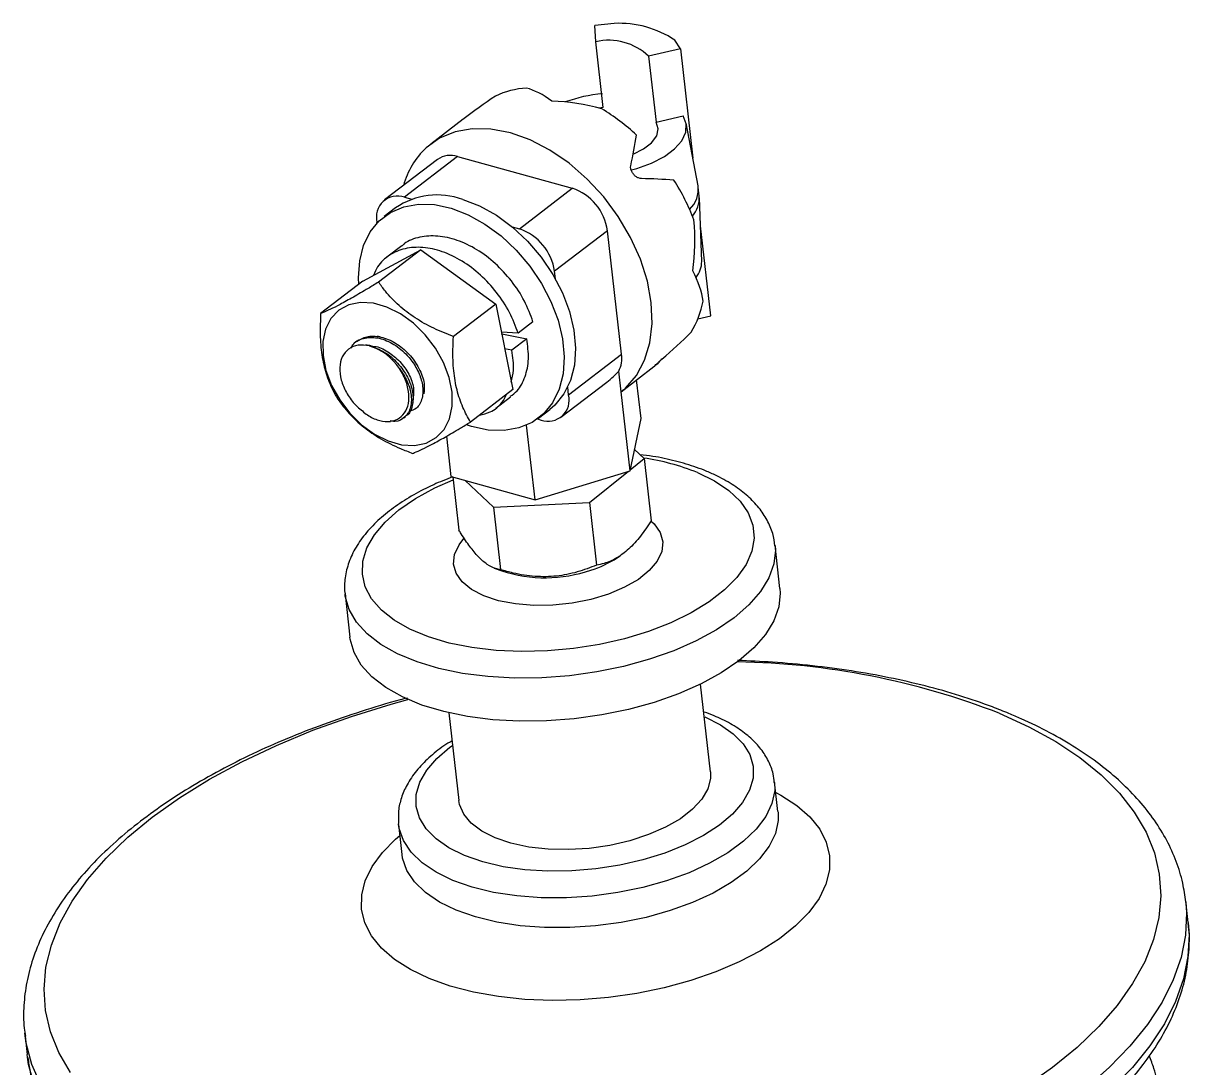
# Model space of a CAD drawing. Header units: millimetres. Extents: x 118006 to 124636, y -130611 to -125922.
# Drawn here: x 122418.2 to 122513.8, y -127273.3 to -127187.7 of the extents above; entities that cross this region are included whole.
import ezdxf

# ---------------------------------------------------------------- set-up
doc = ezdxf.new("R2010")
doc.units = ezdxf.units.MM
doc.header["$LTSCALE"] = 13
doc.layers.add('几何体', color=7, linetype='Continuous')

msp = doc.modelspace()

# ---------------------------------------------------------------- linework, layer by layer
at = {"layer": '几何体'}
for p, q in [((122466.623, -127187.739), (122465.026, -127187.899)), ((122465.104, -127189.235), (122465.026, -127187.899)), ((122472.036, -127189.833), (122471.592, -127189.11)), ((122465.718, -127194.635), (122465.104, -127189.235)), ((122472.036, -127189.833), (122469.436, -127190.43)), ((122472.036, -127189.833), (122473.054, -127198.782)), ((122469.436, -127190.43), (122470.05, -127195.83)), ((122465.718, -127194.635), (122465.365, -127194.678)), ((122454.246, -127195.578), (122451.581, -127197.621)), ((122470.05, -127195.83), (122472.268, -127195.321)), ((122473.487, -127201.037), (122472.502, -127195.913)), ((122453.771, -127198.65), (122449.432, -127201.975)), ((122453.771, -127198.65), (122463.18, -127201.246)), ((122452.14, -127198.88), (122447.801, -127202.205)), ((122458.841, -127204.571), (122463.18, -127201.246)), ((122473.59, -127201.892), (122473.507, -127201.168)), ((122449.432, -127201.975), (122450.018, -127202.137)), ((122473.79, -127207.238), (122473.6, -127202.024)), ((122448.702, -127202.851), (122447.763, -127203.57)), ((122447.181, -127204.098), (122447.174, -127204.035)), ((122458.255, -127204.409), (122458.841, -127204.571)), ((122474.524, -127211.71), (122473.684, -127204.318)), ((122466.068, -127204.725), (122461.729, -127208.05)), ((122467.22, -127214.851), (122466.068, -127204.725)), ((122446.027, -127208.851), (122450.768, -127206.285)), ((122450.768, -127206.285), (122447.299, -127208.943)), ((122449.208, -127205.953), (122447.988, -127206.888)), ((122450.768, -127206.285), (122456.907, -127210.733)), ((122461.8, -127208.68), (122461.729, -127208.05)), ((122446.027, -127208.851), (122442.558, -127211.509)), ((122456.907, -127210.733), (122453.438, -127213.391)), ((122456.907, -127210.733), (122458.305, -127217.746)), ((122473.473, -127211.952), (122474.524, -127211.71)), ((122458.739, -127213.129), (122457.367, -127213.043)), ((122459.959, -127212.195), (122458.739, -127213.129)), ((122445.516, -127213.783), (122445.38, -127213.887)), ((122457.396, -127213.19), (122457.416, -127213.175)), ((122457.416, -127213.175), (122459.451, -127213.584)), ((122459.451, -127213.584), (122458.232, -127214.519)), ((122458.232, -127214.519), (122457.637, -127214.399)), ((122462.88, -127218.176), (122467.22, -127214.851)), ((122467.184, -127217.916), (122469.868, -127215.859)), ((122467.175, -127217.923), (122466.983, -127216.234)), ((122458.305, -127217.746), (122454.836, -127220.404)), ((122462.254, -127220.007), (122466.019, -127217.122)), ((122462.88, -127218.176), (122462.809, -127217.546)), ((122468.814, -127220.115), (122468.453, -127216.944)), ((122456.91, -127219.275), (122458.13, -127218.34)), ((122467.91, -127224.388), (122467.175, -127217.923)), ((122460.415, -127220.08), (122461.353, -127219.361)), ((122449.363, -127220.057), (122449.499, -127219.953)), ((122460.135, -127226.765), (122459.441, -127220.657)), ((122460.318, -127220.152), (122460.622, -127220.236)), ((122467.91, -127224.388), (122468.814, -127220.115)), ((122453.265, -127224.87), (122452.888, -127221.555)), ((122467.926, -127224.308), (122469.065, -127223.387)), ((122469.065, -127223.387), (122468.28, -127222.639)), ((122469.065, -127223.387), (122469.647, -127228.507)), ((122460.135, -127226.765), (122467.91, -127224.388)), ((122464.592, -127227.006), (122467.779, -127224.428)), ((122453.265, -127224.87), (122460.135, -127226.765)), ((122453.39, -127224.905), (122453.884, -127229.252)), ((122454.407, -127225.185), (122456.71, -127227.378)), ((122456.71, -127227.378), (122464.592, -127227.006)), ((122456.71, -127227.378), (122457.292, -127232.498)), ((122464.592, -127227.006), (122465.174, -127232.125)), ((122480.202, -127234.031), (122479.801, -127230.502)), ((122466.852, -127231.528), (122467.1, -127231.362)), ((122456.783, -127232.367), (122457.403, -127232.602)), ((122444.555, -127234.51), (122444.957, -127238.039)), ((122444.575, -127234.662), (122444.555, -127234.51)), ((122474.504, -127249.077), (122473.686, -127241.886)), ((122453.07, -127244.23), (122453.888, -127251.421)), ((122480.037, -127252.323), (122479.759, -127249.878)), ((122448.946, -127253.382), (122448.939, -127253.313)), ((122448.946, -127253.382), (122449.224, -127255.827)), ((122513.655, -127261.407), (122513.456, -127259.654)), ((122418.305, -127270.474), (122418.504, -127272.227)), ((122418.333, -127270.698), (122418.305, -127270.474)), ((122418.532, -127272.451), (122418.504, -127272.227))]:
    msp.add_line(p, q, dxfattribs=at)
at = {"layer": '几何体', "flags": 128}
for points in [[(122468.025, -127199.745), (122468.475, -127199.62), (122469.682, -127199.183), (122470.725, -127198.644), (122471.56, -127198.026), (122472.151, -127197.356), (122472.474, -127196.662), (122472.513, -127195.974), (122472.268, -127195.321)], [(122468.164, -127198.439), (122469.007, -127198.026), (122469.682, -127197.511), (122470.097, -127196.948), (122470.222, -127196.375), (122470.05, -127195.83)], [(122465.753, -127201.955), (122464.397, -127200.488), (122462.916, -127199.2), (122461.349, -127198.123), (122459.732, -127197.284), (122458.107, -127196.704), (122456.512, -127196.396), (122454.988, -127196.369), (122453.572, -127196.622), (122452.298, -127197.151), (122451.198, -127197.941)], [(122445.689, -127209.109), (122445.666, -127208.58), (122445.758, -127207.192), (122446.078, -127205.929), (122446.617, -127204.828), (122447.359, -127203.917), (122448.285, -127203.222), (122449.369, -127202.762), (122450.582, -127202.549), (122451.891, -127202.588), (122453.259, -127202.88)], [(122454.198, -127202.161), (122455.589, -127202.697), (122456.965, -127203.462), (122458.288, -127204.436), (122459.522, -127205.592), (122460.633, -127206.898), (122461.592, -127208.318), (122462.371, -127209.815), (122462.95, -127211.347), (122463.314, -127212.873), (122463.451, -127214.35), (122463.358, -127215.739), (122463.038, -127217.001), (122462.499, -127218.103), (122461.757, -127219.013), (122461.353, -127219.361)], [(122467.534, -127217.621), (122468.433, -127216.588), (122469.108, -127215.339), (122469.544, -127213.904), (122469.728, -127212.317), (122469.658, -127210.619), (122469.334, -127208.852), (122468.765, -127207.057), (122467.964, -127205.281), (122466.952, -127203.566), (122465.753, -127201.955)], [(122453.259, -127202.88), (122454.651, -127203.416), (122456.026, -127204.181), (122457.35, -127205.155), (122458.584, -127206.311), (122459.695, -127207.617), (122460.654, -127209.037), (122461.433, -127210.534), (122462.012, -127212.066), (122462.375, -127213.592), (122462.512, -127215.069), (122462.42, -127216.458), (122462.1, -127217.72), (122461.561, -127218.822), (122460.819, -127219.732), (122459.893, -127220.427), (122458.809, -127220.888), (122457.596, -127221.101), (122456.287, -127221.061), (122454.919, -127220.769), (122454.588, -127220.663)], [(122451.958, -127214.34), (122451.124, -127213.249), (122450.156, -127212.298), (122449.094, -127211.529), (122447.987, -127210.976), (122446.882, -127210.662), (122445.827, -127210.602), (122444.869, -127210.798), (122444.049, -127211.242), (122443.404, -127211.913), (122442.961, -127212.784), (122442.74, -127213.815), (122442.751, -127214.962), (122442.992, -127216.174), (122443.455, -127217.399), (122444.117, -127218.583), (122444.951, -127219.675), (122445.919, -127220.626), (122446.981, -127221.394), (122448.088, -127221.948), (122449.193, -127222.261), (122450.248, -127222.321), (122451.206, -127222.125), (122452.026, -127221.682), (122452.671, -127221.01), (122453.114, -127220.14), (122453.335, -127219.108), (122453.324, -127217.962), (122453.083, -127216.749), (122452.621, -127215.524), (122451.958, -127214.34)], [(122473.434, -127224.537), (122474.838, -127225.22), (122476.014, -127226.01), (122476.94, -127226.89), (122477.6, -127227.846), (122477.982, -127228.861), (122478.079, -127229.916), (122477.89, -127230.993), (122477.417, -127232.072), (122476.669, -127233.134), (122475.661, -127234.16), (122474.408, -127235.132), (122472.935, -127236.033), (122471.267, -127236.846), (122469.434, -127237.557), (122467.469, -127238.153), (122465.406, -127238.623), (122463.283, -127238.96), (122461.138, -127239.157), (122459.008, -127239.211), (122456.932, -127239.121), (122454.947, -127238.887), (122453.088, -127238.516), (122451.389, -127238.012), (122449.879, -127237.386), (122448.586, -127236.647), (122447.532, -127235.81), (122446.738, -127234.89), (122446.216, -127233.902), (122445.976, -127232.865), (122446.022, -127231.797), (122446.354, -127230.717), (122446.965, -127229.644), (122447.845, -127228.597), (122448.978, -127227.596), (122450.344, -127226.658), (122451.918, -127225.799), (122453.416, -127225.137)], [(122469.666, -127228.539), (122469.884, -127228.749), (122470.38, -127229.452), (122470.591, -127230.212), (122470.51, -127231.003), (122470.14, -127231.799), (122469.494, -127232.571), (122468.593, -127233.294), (122467.468, -127233.943), (122466.158, -127234.497), (122464.707, -127234.935), (122463.164, -127235.244), (122461.583, -127235.412), (122460.017, -127235.435), (122458.518, -127235.31), (122457.139, -127235.044), (122455.927, -127234.643), (122454.921, -127234.123), (122454.158, -127233.501), (122453.662, -127232.798), (122453.451, -127232.038), (122453.532, -127231.247), (122453.902, -127230.451), (122454.296, -127229.941)], [(122479.805, -127230.538), (122479.827, -127230.891), (122479.707, -127232.022), (122479.3, -127233.16), (122478.611, -127234.288), (122477.653, -127235.387), (122476.44, -127236.439), (122474.993, -127237.426), (122473.336, -127238.332), (122471.495, -127239.142), (122469.502, -127239.844), (122467.388, -127240.425), (122465.189, -127240.876), (122462.94, -127241.189), (122460.679, -127241.36), (122458.442, -127241.386), (122456.267, -127241.266), (122454.189, -127241.001), (122452.242, -127240.598), (122450.458, -127240.062), (122448.867, -127239.401), (122447.494, -127238.628), (122446.362, -127237.753), (122445.49, -127236.793), (122444.892, -127235.762), (122444.578, -127234.678), (122444.575, -127234.662)], [(122480.202, -127234.031), (122480.228, -127234.42), (122480.109, -127235.551), (122479.701, -127236.69), (122479.012, -127237.818), (122478.054, -127238.916), (122476.841, -127239.968), (122475.394, -127240.955), (122473.737, -127241.861), (122471.897, -127242.671), (122469.903, -127243.373), (122467.79, -127243.954), (122465.59, -127244.405), (122463.342, -127244.718), (122461.08, -127244.889), (122458.844, -127244.915), (122456.669, -127244.795), (122454.59, -127244.531), (122452.643, -127244.127), (122450.859, -127243.591), (122449.268, -127242.93), (122447.895, -127242.157), (122446.763, -127241.282), (122445.891, -127240.322), (122445.293, -127239.291), (122444.979, -127238.207), (122444.957, -127238.039)], [(122422.059, -127273.696), (122421.1, -127272.061), (122420.417, -127270.369), (122420.012, -127268.633), (122419.888, -127266.862), (122420.047, -127265.067), (122420.487, -127263.26), (122421.205, -127261.452), (122422.197, -127259.653), (122423.457, -127257.875), (122424.977, -127256.129), (122426.749, -127254.426), (122428.759, -127252.776), (122430.998, -127251.188), (122433.45, -127249.675), (122436.1, -127248.243), (122438.933, -127246.903), (122441.93, -127245.662), (122445.074, -127244.528), (122448.344, -127243.508), (122449.698, -127243.13)], [(122474.031, -127244.571), (122475.317, -127245.204), (122476.377, -127245.94), (122477.189, -127246.763), (122477.736, -127247.657), (122478.007, -127248.605), (122477.998, -127249.585), (122477.707, -127250.579), (122477.141, -127251.567), (122476.312, -127252.527), (122475.236, -127253.442), (122473.936, -127254.291), (122472.437, -127255.058), (122470.77, -127255.727), (122468.97, -127256.284), (122467.072, -127256.719), (122465.116, -127257.022), (122463.141, -127257.187), (122461.187, -127257.211), (122459.295, -127257.093), (122457.503, -127256.836), (122455.846, -127256.444), (122454.36, -127255.927), (122453.074, -127255.294), (122452.014, -127254.558), (122451.203, -127253.735), (122450.656, -127252.84), (122450.384, -127251.893), (122450.394, -127250.912), (122450.684, -127249.918), (122451.25, -127248.931), (122452.079, -127247.97), (122453.155, -127247.056), (122453.373, -127246.898)], [(122498.167, -127244.266), (122500.593, -127245.372), (122502.804, -127246.588), (122504.785, -127247.904), (122506.526, -127249.314), (122508.014, -127250.809), (122509.241, -127252.379), (122510.2, -127254.014), (122510.883, -127255.706), (122511.288, -127257.442), (122511.412, -127259.213), (122511.253, -127261.008), (122510.813, -127262.815), (122510.095, -127264.623), (122509.103, -127266.422), (122507.843, -127268.2), (122506.322, -127269.946), (122504.551, -127271.649), (122502.541, -127273.299), (122500.302, -127274.886)], [(122474.504, -127249.077), (122474.509, -127249.599), (122474.29, -127250.456), (122473.795, -127251.308), (122473.039, -127252.132), (122472.041, -127252.903), (122470.83, -127253.603), (122469.437, -127254.211), (122467.902, -127254.711), (122466.265, -127255.089), (122464.572, -127255.335), (122462.869, -127255.442), (122461.202, -127255.408), (122459.616, -127255.233), (122458.156, -127254.922), (122456.86, -127254.484), (122455.764, -127253.93), (122454.899, -127253.275), (122454.287, -127252.538), (122453.945, -127251.739), (122453.888, -127251.421)], [(122479.765, -127249.928), (122479.772, -127250.603), (122479.546, -127251.661), (122479.037, -127252.719), (122478.255, -127253.756), (122477.214, -127254.754), (122475.933, -127255.693), (122474.437, -127256.557), (122472.752, -127257.329), (122470.912, -127257.995), (122468.949, -127258.543), (122466.9, -127258.961), (122464.804, -127259.243), (122462.7, -127259.383), (122460.626, -127259.379), (122458.622, -127259.231), (122456.724, -127258.94), (122454.969, -127258.514), (122453.389, -127257.96), (122452.012, -127257.287), (122450.866, -127256.509), (122449.971, -127255.64), (122449.343, -127254.697), (122448.996, -127253.696), (122448.946, -127253.382)], [(122479.86, -127250.768), (122480.267, -127250.984), (122481.575, -127251.822), (122482.643, -127252.751), (122483.455, -127253.759), (122483.999, -127254.831), (122484.267, -127255.951), (122484.256, -127257.102), (122483.965, -127258.269), (122483.399, -127259.433), (122482.566, -127260.579), (122481.478, -127261.688), (122480.151, -127262.746), (122478.605, -127263.736), (122476.862, -127264.645), (122474.947, -127265.459), (122472.888, -127266.165), (122470.716, -127266.755), (122468.461, -127267.219), (122466.158, -127267.55), (122463.838, -127267.744), (122461.538, -127267.797), (122459.289, -127267.71), (122457.124, -127267.483), (122455.076, -127267.119), (122453.174, -127266.625), (122451.446, -127266.006), (122449.916, -127265.273), (122448.608, -127264.435), (122447.541, -127263.506), (122446.729, -127262.498), (122446.185, -127261.426), (122445.917, -127260.306), (122445.928, -127259.155), (122446.219, -127257.988), (122446.785, -127256.824), (122447.618, -127255.678), (122448.705, -127254.569), (122449.047, -127254.272)], [(122480.039, -127252.337), (122480.05, -127253.048), (122479.824, -127254.106), (122479.315, -127255.164), (122478.533, -127256.201), (122477.492, -127257.199), (122476.211, -127258.139), (122474.715, -127259.003), (122473.031, -127259.775), (122471.19, -127260.441), (122469.227, -127260.988), (122467.178, -127261.407), (122465.082, -127261.689), (122462.978, -127261.829), (122460.904, -127261.824), (122458.9, -127261.676), (122457.003, -127261.386), (122455.247, -127260.959), (122453.667, -127260.405), (122452.29, -127259.732), (122451.144, -127258.954), (122450.249, -127258.086), (122449.621, -127257.142), (122449.274, -127256.142), (122449.225, -127255.829)], [(122513.463, -127259.718), (122513.525, -127260.63), (122513.437, -127262.447), (122513.07, -127264.281), (122512.427, -127266.119), (122511.51, -127267.95), (122510.325, -127269.765), (122508.88, -127271.552), (122507.182, -127273.302), (122505.241, -127275.002)], [(122513.655, -127261.407), (122513.724, -127262.382), (122513.637, -127264.2), (122513.27, -127266.034), (122512.626, -127267.872), (122511.709, -127269.703), (122510.524, -127271.518), (122509.079, -127273.305), (122507.381, -127275.054)], [(122419.644, -127274.755), (122418.898, -127273.046), (122418.428, -127271.291), (122418.333, -127270.698)], [(122419.097, -127274.799), (122418.627, -127273.043), (122418.532, -127272.451)]]:
    msp.add_lwpolyline(points, dxfattribs=at)
at = {"layer": '几何体'}
for centre, radius, start, end in [((122467.012, -127196.022), 8.292, 56.46897, 92.6912), ((122466.152, -127193.887), 4.768, 46.46511, 102.69507), ((122459.791, -127199.674), 6.647, 93.2308, 115.97302), ((122466.852, -127206.112), 12.673, 95.43472, 109.56392), ((122457.032, -127209.093), 16.712, 46.91277, 59.18851), ((122455.752, -127202.777), 6.642, 133.27963, 164.67061), ((122453.182, -127200.375), 1.822, 71.12753, 124.87139), ((122456.513, -127210.136), 17.784, 20.73204, 32.50811), ((122461.808, -127205.322), 4.301, 7.98871, 71.40232), ((122471.264, -127201.333), 2.243, 312.95568, 7.58838), ((122448.858, -127203.614), 1.736, 70.69333, 194.0457), ((122452.118, -127207.838), 6.045, 69.88123, 124.41567), ((122471.277, -127202.006), 2.315, 318.96534, 2.82785), ((122457.469, -127208.647), 4.301, 7.98871, 71.40232), ((122471.619, -127207.212), 2.172, 321.52574, 359.31964), ((122466.588, -127209.14), 7.436, 328.46979, 349.56763), ((122445.126, -127218.599), 4.666, 33.54906, 72.20013), ((122464.99, -127215.181), 2.253, 332.13905, 8.40496), ((122463.608, -127213.317), 5.826, 307.74751, 312.37225), ((122461.196, -127218.598), 1.736, 250.69333, 14.0457), ((122466.192, -127242.688), 19.543, 68.24992, 81.65516), ((122462.289, -127224.577), 8.315, 286.81561, 303.28708), ((122460.95, -127221.596), 11.564, 252.14048, 288.89455), ((122475.689, -127302.046), 61.999, 68.7428, 89.04294)]:
    msp.add_arc(centre, radius, start, end, dxfattribs=at)
for centre, major_axis, ratio, start_param, end_param in [((122461.36, -127206.253), (18.947, 15.349), 0.524429, 1.388439, 1.523437), ((122462.767, -127205.175), (-5.196, 12.054), 0.422342, 5.661618, 5.966311), ((122462.767, -127205.175), (13.1, -4.017), 0.788728, 1.597005, 1.901698), ((122461.36, -127206.253), (6.312, 20.233), 0.21988, 5.125856, 5.260853), ((122461.36, -127206.253), (21.637, 1.583), 0.259372, 1.063636, 1.198634), ((122462.767, -127205.175), (-0.693, 13.759), 0.758524, 4.466554, 4.771246), ((122462.767, -127205.175), (10.642, -7.841), 0.439982, 0.411746, 0.716439), ((122461.36, -127206.253), (18.947, 15.349), 0.524429, 4.772267, 4.907265), ((122461.36, -127206.253), (-8.813, 9.347), 0.551163, 3.080968, 3.215965), ((122461.911, -127216.238), (5.759, 2.059), 0.446136, 5.335824, 5.608877)]:
    msp.add_ellipse(centre, major_axis=major_axis, ratio=ratio, start_param=start_param, end_param=end_param, dxfattribs=at)
for points, knots in [([(122468.846, -127200.45), (122468.77, -127200.439), (122468.619, -127200.419), (122468.39, -127200.291), (122468.19, -127200.106), (122468.042, -127199.881), (122467.951, -127199.631), (122467.964, -127199.476), (122467.97, -127199.395)], [0, 0, 0, 0, 0.163826, 0.327654, 0.491393, 0.654851, 0.818278, 1, 1, 1, 1]), ([(122459.959, -127212.195), (122459.748, -127211.621), (122459.322, -127210.464), (122458.235, -127208.818), (122456.903, -127207.373), (122455.373, -127206.221), (122453.753, -127205.447), (122452.14, -127205.089), (122450.671, -127205.211), (122449.673, -127205.534), (122449.292, -127205.921), (122449.233, -127205.982)], [0, 0, 0, 0, 0.121398, 0.244822, 0.36622, 0.487619, 0.611042, 0.732441, 0.853839, 0.977263, 1, 1, 1, 1]), ([(122458.739, -127213.129), (122458.528, -127212.556), (122458.103, -127211.398), (122457.016, -127209.752), (122455.683, -127208.307), (122454.154, -127207.156), (122452.532, -127206.38), (122450.926, -127206.03), (122449.431, -127206.122), (122448.162, -127206.677), (122447.278, -127207.453), (122446.984, -127208.143), (122446.879, -127208.389)], [0, 0, 0, 0, 0.104108, 0.209953, 0.314061, 0.418168, 0.524013, 0.628121, 0.732229, 0.838074, 0.942182, 1, 1, 1, 1]), ([(122447.299, -127208.943), (122447.013, -127209.116), (122446.295, -127209.548), (122445.203, -127210.187), (122444.152, -127210.767), (122443.322, -127211.184), (122442.841, -127211.397), (122442.609, -127211.489), (122442.558, -127211.509)], [0, 0, 0, 0, 0.136827, 0.342729, 0.555197, 0.747424, 0.944661, 1, 1, 1, 1]), ([(122453.438, -127213.391), (122452.897, -127213.177), (122451.803, -127212.745), (122450.279, -127211.899), (122448.933, -127210.863), (122447.975, -127209.85), (122447.482, -127209.189), (122447.299, -127208.943)], [0, 0, 0, 0, 0.213245, 0.431498, 0.645486, 0.868042, 1, 1, 1, 1]), ([(122442.558, -127211.509), (122442.534, -127212.082), (122442.487, -127213.241), (122442.621, -127214.917), (122442.977, -127216.47), (122443.458, -127217.645), (122443.821, -127218.284), (122443.956, -127218.522)], [0, 0, 0, 0, 0.213245, 0.431498, 0.645486, 0.868042, 1, 1, 1, 1]), ([(122445.023, -127214.357), (122445.096, -127214.225), (122445.347, -127213.778), (122446.175, -127213.448), (122447.341, -127213.455), (122448.588, -127213.98), (122449.452, -127214.701), (122450.119, -127215.488), (122450.616, -127216.303), (122450.968, -127217.422), (122450.933, -127218.488), (122450.522, -127219.291), (122450.008, -127219.464), (122449.789, -127219.537)], [0, 0, 0, 0, 0.045412, 0.154031, 0.263258, 0.372485, 0.481104, 0.516146, 0.608197, 0.700038, 0.808861, 0.918425, 1, 1, 1, 1]), ([(122445.534, -127213.812), (122445.786, -127213.652), (122446.332, -127213.304), (122447.487, -127213.362), (122448.721, -127213.873), (122449.844, -127214.809), (122450.666, -127215.99), (122451.102, -127217.179), (122451.036, -127217.813), (122451.007, -127218.09)], [0, 0, 0, 0, 0.128657, 0.279832, 0.431007, 0.58134, 0.73298, 0.883595, 1, 1, 1, 1]), ([(122447.425, -127213.41), (122447.42, -127213.41), (122447.339, -127213.401), (122447.257, -127213.392), (122447.181, -127213.383)], [0, 0, 0, 0, 0.061769, 1, 1, 1, 1]), ([(122454.836, -127220.404), (122454.62, -127220.015), (122454.184, -127219.226), (122453.703, -127217.816), (122453.428, -127216.2), (122453.376, -127214.698), (122453.421, -127213.745), (122453.438, -127213.391)], [0, 0, 0, 0, 0.2132445, 0.4314983, 0.6454864, 0.8680422, 1, 1, 1, 1]), ([(122458.093, -127218.292), (122458.289, -127218.152), (122458.833, -127217.765), (122459.361, -127216.709), (122459.67, -127215.262), (122459.524, -127214.14), (122459.451, -127213.584)], [0, 0, 0, 0, 0.158006, 0.437118, 0.720887, 1, 1, 1, 1]), ([(122446.552, -127214.156), (122446.233, -127214.116), (122445.595, -127214.034), (122444.812, -127214.374), (122444.284, -127215.019), (122444.071, -127215.917), (122444.191, -127216.948), (122444.618, -127217.989), (122445.166, -127218.756), (122445.551, -127219.121), (122445.665, -127219.229)], [0, 0, 0, 0, 0.138629, 0.277262, 0.415489, 0.550448, 0.684398, 0.815699, 0.945367, 1, 1, 1, 1]), ([(122446.701, -127214.153), (122446.624, -127214.145), (122446.472, -127214.128), (122446.319, -127214.111), (122446.243, -127214.102)], [0, 0, 0, 0, 0.499995, 1, 1, 1, 1]), ([(122446.552, -127214.156), (122446.963, -127214.295), (122447.783, -127214.573), (122448.904, -127215.532), (122449.736, -127216.711), (122450.171, -127217.985), (122450.117, -127219.085), (122449.842, -127219.771), (122449.521, -127219.907), (122449.481, -127219.923)], [0, 0, 0, 0, 0.162958, 0.325008, 0.488467, 0.650821, 0.813176, 0.976635, 1, 1, 1, 1]), ([(122446.711, -127214.195), (122446.796, -127214.193), (122447.226, -127214.184), (122448.083, -127214.609), (122449.085, -127215.411), (122449.83, -127216.472), (122450.225, -127217.534), (122450.169, -127218.102), (122450.144, -127218.353)], [0, 0, 0, 0, 0.049078, 0.248196, 0.446203, 0.645936, 0.844316, 1, 1, 1, 1]), ([(122458.18, -127217.122), (122458.259, -127216.807), (122458.455, -127216.023), (122458.315, -127215.081), (122458.232, -127214.519)], [0, 0, 0, 0, 0.402815, 1, 1, 1, 1]), ([(122469.845, -127215.877), (122469.831, -127215.888), (122469.803, -127215.908), (122469.849, -127215.865), (122469.955, -127215.768), (122470.112, -127215.625), (122470.311, -127215.444), (122470.454, -127215.319), (122470.529, -127215.253)], [0, 0, 0, 0, 0.163826, 0.327654, 0.491393, 0.654851, 0.818278, 1, 1, 1, 1]), ([(122445.665, -127219.229), (122445.94, -127219.47), (122446.491, -127219.952), (122447.419, -127220.33), (122448.3, -127220.398), (122449.05, -127220.121), (122449.584, -127219.527), (122449.834, -127218.672), (122449.764, -127217.646), (122449.444, -127216.724), (122449.126, -127216.203), (122449.014, -127216.02)], [0, 0, 0, 0, 0.11326, 0.226515, 0.340225, 0.456377, 0.573307, 0.692355, 0.81251, 0.934453, 1, 1, 1, 1]), ([(122449.014, -127216.02), (122449.239, -127216.352), (122449.688, -127217.016), (122450.025, -127218.14), (122450.003, -127219.222), (122449.519, -127220.024), (122448.879, -127220.408), (122448.397, -127220.33), (122448.267, -127220.308)], [0, 0, 0, 0, 0.167126, 0.333871, 0.531447, 0.730367, 0.927572, 1, 1, 1, 1]), ([(122443.956, -127218.522), (122444.257, -127218.919), (122444.868, -127219.722), (122446.046, -127220.834), (122447.473, -127221.807), (122448.859, -127222.492), (122449.759, -127222.84), (122450.094, -127222.97)], [0, 0, 0, 0, 0.213245, 0.431498, 0.645486, 0.868042, 1, 1, 1, 1]), ([(122450.109, -127218.827), (122450.12, -127218.751), (122450.144, -127218.599), (122450.167, -127218.447), (122450.179, -127218.37)], [0, 0, 0, 0, 0.5000095, 1, 1, 1, 1]), ([(122455.576, -127219.837), (122455.873, -127219.765), (122456.603, -127219.588), (122457.369, -127218.981), (122457.681, -127218.359), (122457.792, -127218.139)], [0, 0, 0, 0, 0.307934, 0.754996, 1, 1, 1, 1]), ([(122447.903, -127220.354), (122447.942, -127220.355), (122448.069, -127220.359), (122448.195, -127220.364), (122448.283, -127220.366)], [0, 0, 0, 0, 0.3077714, 1, 1, 1, 1]), ([(122450.094, -127222.97), (122450.145, -127222.95), (122450.375, -127222.859), (122450.858, -127222.645), (122451.678, -127222.234), (122452.736, -127221.649), (122453.824, -127221.015), (122454.549, -127220.577), (122454.836, -127220.404)], [0, 0, 0, 0, 0.055345, 0.250287, 0.444823, 0.653771, 0.863157, 1, 1, 1, 1]), ([(122479.791, -127230.55), (122479.743, -127230.21), (122479.638, -127229.481), (122479.178, -127228.425), (122478.495, -127227.397), (122477.583, -127226.448), (122476.45, -127225.583), (122475.293, -127224.925), (122474.238, -127224.448), (122473.11, -127224.016), (122471.652, -127223.583), (122470.096, -127223.239), (122469.088, -127223.118), (122468.739, -127223.077)], [0, 0, 0, 0, 0.085409, 0.182979, 0.281802, 0.383818, 0.489657, 0.598528, 0.662491, 0.720803, 0.831444, 0.941645, 1, 1, 1, 1]), ([(122453.36, -127224.896), (122452.84, -127225.103), (122451.713, -127225.551), (122450.152, -127226.363), (122448.665, -127227.301), (122447.366, -127228.333), (122446.275, -127229.449), (122445.423, -127230.638), (122444.829, -127231.879), (122444.538, -127233.132), (122444.471, -127234.087), (122444.583, -127234.592), (122444.607, -127234.701)], [0, 0, 0, 0, 0.095104, 0.205849, 0.317256, 0.429395, 0.542115, 0.654388, 0.764457, 0.8705, 0.972143, 1, 1, 1, 1]), ([(122457.292, -127232.498), (122457.156, -127232.472), (122456.815, -127232.406), (122456.216, -127232.112), (122455.506, -127231.505), (122454.783, -127230.627), (122454.249, -127229.84), (122453.949, -127229.358), (122453.884, -127229.252)], [0, 0, 0, 0, 0.136827, 0.342729, 0.555197, 0.747424, 0.944661, 1, 1, 1, 1]), ([(122469.647, -127228.507), (122469.361, -127228.932), (122468.78, -127229.791), (122467.824, -127230.843), (122466.807, -127231.6), (122465.917, -127231.975), (122465.375, -127232.085), (122465.174, -127232.125)], [0, 0, 0, 0, 0.213245, 0.431498, 0.645486, 0.868042, 1, 1, 1, 1]), ([(122465.174, -127232.125), (122464.653, -127232.327), (122463.599, -127232.736), (122461.894, -127233.074), (122460.106, -127233.098), (122458.566, -127232.853), (122457.638, -127232.594), (122457.292, -127232.498)], [0, 0, 0, 0, 0.213245, 0.431498, 0.645486, 0.868042, 1, 1, 1, 1]), ([(122513.448, -127259.73), (122513.381, -127259.21), (122513.234, -127258.083), (122512.705, -127256.395), (122511.933, -127254.672), (122510.914, -127253.011), (122509.658, -127251.414), (122508.166, -127249.889), (122506.442, -127248.445), (122504.495, -127247.092), (122502.338, -127245.838), (122500.456, -127244.922), (122498.864, -127244.237), (122497.221, -127243.587), (122494.96, -127242.81), (122492.125, -127242.008), (122489.156, -127241.331), (122486.069, -127240.779), (122482.878, -127240.358), (122479.764, -127240.067), (122477.688, -127239.98), (122476.731, -127239.94)], [0, 0, 0, 0, 0.045939, 0.099681, 0.15364, 0.208171, 0.263497, 0.319678, 0.37662, 0.434134, 0.492008, 0.550059, 0.57333, 0.603864, 0.661907, 0.719867, 0.777733, 0.835505, 0.893192, 0.950804, 1, 1, 1, 1]), ([(122449.663, -127243.021), (122449.467, -127243.07), (122448.176, -127243.395), (122445.874, -127244.106), (122442.779, -127245.155), (122439.81, -127246.319), (122436.973, -127247.579), (122434.284, -127248.934), (122431.758, -127250.378), (122429.406, -127251.906), (122427.243, -127253.513), (122425.28, -127255.192), (122423.532, -127256.937), (122422.011, -127258.741), (122420.731, -127260.593), (122419.703, -127262.48), (122418.937, -127264.387), (122418.431, -127266.298), (122418.208, -127268.192), (122418.188, -127269.675), (122418.329, -127270.508), (122418.366, -127270.729)], [0, 0, 0, 0, 0.010248, 0.067461, 0.12473, 0.182067, 0.239487, 0.297004, 0.35463, 0.412373, 0.470233, 0.528195, 0.586214, 0.644171, 0.701903, 0.759192, 0.815799, 0.871536, 0.926355, 0.980396, 1, 1, 1, 1]), ([(122479.736, -127249.947), (122479.714, -127249.707), (122479.657, -127249.095), (122479.281, -127248.163), (122478.667, -127247.181), (122477.825, -127246.282), (122476.766, -127245.47), (122475.725, -127244.88), (122474.773, -127244.465), (122474.269, -127244.251), (122473.963, -127244.162), (122473.944, -127244.157)], [0, 0, 0, 0, 0.091289, 0.232339, 0.374397, 0.521183, 0.674367, 0.833006, 0.908926, 0.994392, 1, 1, 1, 1]), ([(122453.331, -127246.522), (122453.104, -127246.659), (122452.395, -127247.086), (122451.404, -127247.903), (122450.378, -127248.963), (122449.628, -127250.066), (122449.149, -127251.172), (122448.897, -127252.243), (122448.933, -127252.947), (122448.95, -127253.29)], [0, 0, 0, 0, 0.078935, 0.246193, 0.414539, 0.581827, 0.727344, 0.867441, 1, 1, 1, 1]), ([(122418.566, -127272.482), (122418.615, -127272.869), (122418.744, -127273.863), (122419.233, -127275.421), (122419.994, -127277.146), (122421.005, -127278.81), (122422.252, -127280.409), (122423.735, -127281.937), (122425.451, -127283.384), (122427.389, -127284.741), (122429.539, -127285.998), (122431.885, -127287.148), (122434.411, -127288.185), (122437.102, -127289.103), (122439.942, -127289.9), (122442.916, -127290.573), (122446.007, -127291.12), (122449.201, -127291.539), (122452.48, -127291.829), (122455.829, -127291.99), (122459.229, -127292.021), (122462.664, -127291.923), (122466.117, -127291.696), (122469.568, -127291.341), (122473.002, -127290.862), (122476.4, -127290.259), (122479.745, -127289.536), (122483.02, -127288.696), (122486.207, -127287.744), (122489.292, -127286.683), (122492.257, -127285.518), (122495.089, -127284.254), (122497.772, -127282.895), (122500.293, -127281.448), (122502.638, -127279.917), (122504.794, -127278.308), (122506.748, -127276.626), (122508.488, -127274.878), (122510, -127273.072), (122511.271, -127271.219), (122512.29, -127269.331), (122513.046, -127267.423), (122513.544, -127265.513), (122513.751, -127263.62), (122513.778, -127262.272), (122513.662, -127261.572), (122513.648, -127261.483)], [0, 0, 0, 0, 0.013974, 0.035969, 0.058046, 0.080353, 0.102983, 0.125963, 0.149257, 0.172788, 0.19647, 0.220226, 0.244, 0.267753, 0.291473, 0.315153, 0.338796, 0.362404, 0.385981, 0.409533, 0.433065, 0.456582, 0.480089, 0.503591, 0.527092, 0.550597, 0.574109, 0.597633, 0.621175, 0.64474, 0.668334, 0.691962, 0.71563, 0.739343, 0.763104, 0.786913, 0.810764, 0.834637, 0.858482, 0.882232, 0.905796, 0.929075, 0.951995, 0.974538, 0.996764, 1, 1, 1, 1]), ([(122511.222, -127275.564), (122511.215, -127275.415), (122511.182, -127274.675), (122510.943, -127273.581), (122510.603, -127272.67), (122510.472, -127272.318)], [0, 0, 0, 0, 0.134259, 0.665884, 1, 1, 1, 1])]:
    msp.add_open_spline(points, degree=3, knots=knots, dxfattribs=at)

doc.saveas('drawing.dxf')
